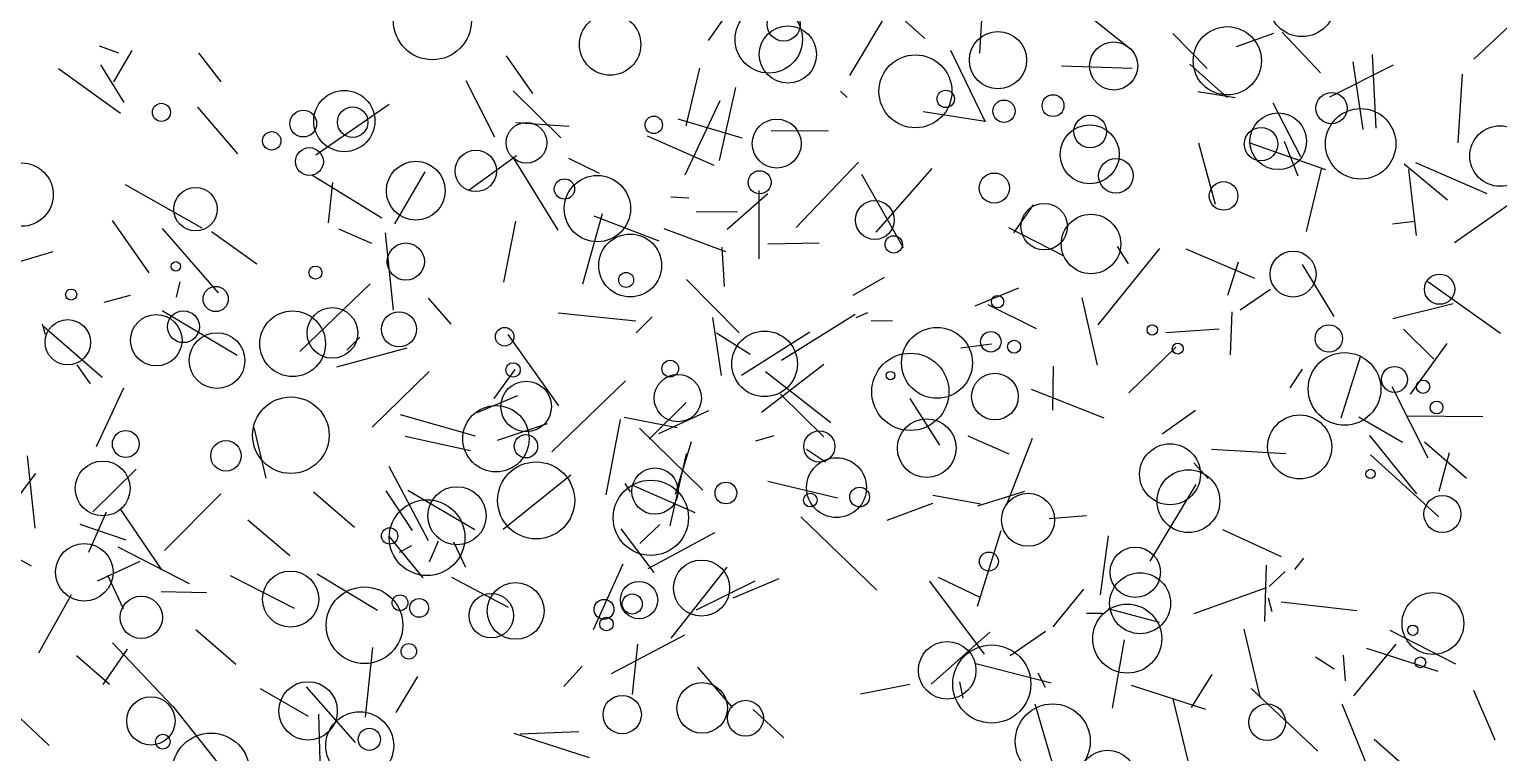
# Model space of a CAD drawing. Header units: millimetres. Extents: x -15 to 2017, y -16 to 2019.
# Drawn here: x 974.7 to 1350.7, y 1555.3 to 1740.4 of the extents above; entities that cross this region are included whole.
import ezdxf

# ---------------------------------------------------------------- set-up
doc = ezdxf.new("R2010")
doc.units = ezdxf.units.MM

msp = doc.modelspace()

# ---------------------------------------------------------------- linework, layer by layer
at = {"color": 150}
for p, q in [((1148.49, 1737.54), (1157.65, 1750.67)), ((1299.38, 1702.85), (1295.87, 1711.69)), ((1317.63, 1636.47), (1329.66, 1621.56)), ((1026.05, 1600.6), (1042.45, 1592.27)), ((1118.05, 1553.94), (1098.72, 1560.24))]:
    msp.add_line(p, q, dxfattribs=at)
at = {"color": 125}
for p, q in [((1218.8, 1751.11), (1217.82, 1734.32)), ((1226.66, 1688.35), (1231.67, 1695.5))]:
    msp.add_line(p, q, dxfattribs=at)
at = {"color": 97}
for p, q in [((1184.68, 1728.61), (1194.5, 1744.93)), ((1219.09, 1580.48), (1205.09, 1599.15))]:
    msp.add_line(p, q, dxfattribs=at)
at = {"color": 209}
for p, q in [((1203.82, 1738.01), (1195, 1745.98)), ((1337.63, 1696.69), (1326.46, 1705.91)), ((1191.59, 1596.92), (1172.14, 1615.6))]:
    msp.add_line(p, q, dxfattribs=at)
at = {"color": 63}
for p, q in [((1244.35, 1745.05), (1256.94, 1735.09)), ((1143.47, 1697.19), (1138.87, 1697.46)), ((1291.98, 1597.78), (1296.03, 1601.65))]:
    msp.add_line(p, q, dxfattribs=at)
at = {"color": 225}
for p, q in [((1344.34, 1732.74), (1354.97, 1742.76)), ((1072.7, 1612.11), (1065.97, 1622.3))]:
    msp.add_line(p, q, dxfattribs=at)
at = {"color": 71}
msp.add_line((1276.12, 1730.33), (1267.33, 1739.3), dxfattribs=at)
at = {"color": 66}
for p, q in [((1283.56, 1736.02), (1293.12, 1739.4)), ((1146.17, 1730.41), (1142.65, 1715.67))]:
    msp.add_line(p, q, dxfattribs=at)
at = {"color": 61}
for p, q in [((1305.07, 1729.29), (1295.31, 1739.64)), ((1086.35, 1727.28), (1093.74, 1712.86)), ((1268.09, 1659.03), (1256.03, 1647.39))]:
    msp.add_line(p, q, dxfattribs=at)
at = {"color": 64}
msp.add_line((997.6, 1734.29), (992.63, 1736.06), dxfattribs=at)
at = {"color": 14}
for p, q in [((1000.95, 1735), (996.22, 1726.93)), ((1093.67, 1645.95), (1099.02, 1653.38))]:
    msp.add_line(p, q, dxfattribs=at)
at = {"color": 49}
for p, q in [((1023.77, 1726.95), (1018.02, 1734.38)), ((985.42, 1595.69), (977, 1580.76)), ((1250.66, 1592.15), (1263.84, 1588.71)), ((1129.07, 1570.21), (1130.37, 1583.1)), ((1025.78, 1549.22), (1011.44, 1567.26))]:
    msp.add_line(p, q, dxfattribs=at)
at = {"color": 93}
for p, q in [((1103.54, 1723.95), (1096.78, 1733.6)), ((1152.94, 1683.48), (1137.18, 1689.35)), ((1165.23, 1636.41), (1160.49, 1634.98))]:
    msp.add_line(p, q, dxfattribs=at)
at = {"color": 243}
for p, q in [((1219.33, 1716.59), (1210.47, 1734.95)), ((1013.18, 1675.74), (1012.22, 1671.88)), ((1160.32, 1599.19), (1145.33, 1591.8))]:
    msp.add_line(p, q, dxfattribs=at)
at = {"color": 119}
for p, q in [((1319.37, 1715.07), (1318.36, 1733.92)), ((1110.03, 1688.98), (1098.79, 1707.22))]:
    msp.add_line(p, q, dxfattribs=at)
at = {"color": 135}
for p, q in [((982.14, 1730.36), (997.98, 1718.91)), ((1273.89, 1711.32), (1278.11, 1695.63)), ((1135.86, 1686.17), (1119.25, 1692.61))]:
    msp.add_line(p, q, dxfattribs=at)
at = {"color": 47}
msp.add_line((992.9, 1731.29), (998.85, 1721.68), dxfattribs=at)
at = {"color": 50}
msp.add_line((1238.82, 1731.04), (1256.89, 1730.43), dxfattribs=at)
at = {"color": 229}
for p, q in [((1281.19, 1722.98), (1271.64, 1731.43)), ((1000.48, 1672.26), (993.75, 1670.5)), ((1126.89, 1641.14), (1140.45, 1638.48))]:
    msp.add_line(p, q, dxfattribs=at)
at = {"color": 45}
msp.add_line((1323.65, 1731.18), (1307.41, 1723.03), dxfattribs=at)
at = {"color": 183}
for p, q in [((1315.99, 1714.73), (1313.43, 1732.1)), ((1326.06, 1634.7), (1314.88, 1641.18))]:
    msp.add_line(p, q, dxfattribs=at)
at = {"color": 198}
msp.add_line((1340.31, 1711.34), (1341.44, 1728.87), dxfattribs=at)
at = {"color": 190}
msp.add_line((1110.68, 1712.62), (1098.52, 1724.62), dxfattribs=at)
at = {"color": 172}
msp.add_line((1142.53, 1703.19), (1151.43, 1722.17), dxfattribs=at)
at = {"color": 189}
for p, q in [((1151.31, 1706.8), (1155.5, 1725.47)), ((1186.89, 1706.4), (1170.92, 1689.69))]:
    msp.add_line(p, q, dxfattribs=at)
at = {"color": 55}
msp.add_line((1182.3, 1724.6), (1184.01, 1722.91), dxfattribs=at)
at = {"color": 156}
msp.add_line((1273.66, 1724.44), (1283.29, 1722.92), dxfattribs=at)
at = {"color": 96}
msp.add_line((1028.08, 1708.49), (1017.83, 1720.45), dxfattribs=at)
at = {"color": 199}
msp.add_line((1066.81, 1721.13), (1047.98, 1708.19), dxfattribs=at)
at = {"color": 130}
msp.add_line((1219.31, 1716.77), (1203.39, 1719.27), dxfattribs=at)
at = {"color": 105}
for p, q in [((1300.06, 1707.72), (1292.98, 1721.49)), ((1306.43, 1704.47), (1286.8, 1711.3)), ((1308.63, 1666.92), (1300.45, 1680.19)), ((1339.01, 1670.17), (1323.61, 1666.28)), ((1207.69, 1633.98), (1200.09, 1645.93))]:
    msp.add_line(p, q, dxfattribs=at)
at = {"color": 222}
for p, q in [((1112.83, 1715.54), (1099.2, 1716.49)), ((1027.49, 1577.89), (1017.33, 1586.71))]:
    msp.add_line(p, q, dxfattribs=at)
at = {"color": 17}
msp.add_line((1157.07, 1712.52), (1140.68, 1717.43), dxfattribs=at)
at = {"color": 73}
for p, q in [((1132.83, 1713.17), (1149.85, 1705.6)), ((1138.64, 1613.34), (1142.84, 1631.74))]:
    msp.add_line(p, q, dxfattribs=at)
at = {"color": 24}
msp.add_line((1179.2, 1714.33), (1164.56, 1714.37), dxfattribs=at)
at = {"color": 127}
msp.add_line((1087.26, 1699.28), (1099.31, 1708.12), dxfattribs=at)
at = {"color": 28}
msp.add_line((1112.63, 1707.44), (1120.49, 1703.58), dxfattribs=at)
at = {"color": 226}
msp.add_line((1075.88, 1703.95), (1068.13, 1690.65), dxfattribs=at)
at = {"color": 249}
for p, q in [((1187.67, 1703.29), (1198.3, 1684.58)), ((1227.83, 1674.18), (1216.62, 1669.58))]:
    msp.add_line(p, q, dxfattribs=at)
at = {"color": 32}
for p, q in [((1205.65, 1704.77), (1191.32, 1688.48)), ((1344.23, 1571.28), (1349.7, 1558.54))]:
    msp.add_line(p, q, dxfattribs=at)
at = {"color": 164}
for p, q in [((1301.49, 1688.69), (1305.42, 1704.96)), ((1142.78, 1644.87), (1133.32, 1635.51))]:
    msp.add_line(p, q, dxfattribs=at)
at = {"color": 171}
msp.add_line((1329.67, 1687.59), (1327.69, 1704.53), dxfattribs=at)
at = {"color": 204}
for p, q in [((1347.77, 1698.3), (1329.46, 1706.25)), ((1296.21, 1631.74), (1277.22, 1632.9)), ((1130.95, 1608.84), (1136.01, 1613.65))]:
    msp.add_line(p, q, dxfattribs=at)
at = {"color": 115}
for p, q in [((999.17, 1700.68), (1018.79, 1689.57)), ((1323.53, 1690.61), (1329.25, 1691.27)), ((1300.73, 1605.06), (1298.46, 1602.17))]:
    msp.add_line(p, q, dxfattribs=at)
at = {"color": 221}
msp.add_line((1046.94, 1703.13), (1064.88, 1692.16), dxfattribs=at)
at = {"color": 70}
msp.add_line((1051.24, 1690.91), (1052.36, 1701.23), dxfattribs=at)
at = {"color": 245}
msp.add_line((1339.41, 1685.83), (1358.72, 1699.43), dxfattribs=at)
at = {"color": 188}
for p, q in [((1163.66, 1698.26), (1153.25, 1689.13)), ((1150.56, 1662.73), (1159.16, 1657.29)), ((1328.13, 1647.01), (1337.5, 1660.02))]:
    msp.add_line(p, q, dxfattribs=at)
at = {"color": 159}
msp.add_line((1161.47, 1681.69), (1161.47, 1699.17), dxfattribs=at)
at = {"color": 161}
for p, q in [((1116.34, 1675.27), (1121.38, 1693.24)), ((1123.7, 1575.56), (1142.41, 1585.44))]:
    msp.add_line(p, q, dxfattribs=at)
at = {"color": 106}
for p, q in [((1155.88, 1693.61), (1145.35, 1693.68)), ((1213.07, 1658.91), (1220.94, 1659.93))]:
    msp.add_line(p, q, dxfattribs=at)
at = {"color": 13}
msp.add_line((1005.39, 1678.12), (996.01, 1691.49), dxfattribs=at)
at = {"color": 7}
msp.add_line((1023.08, 1672.97), (1008.76, 1689.45), dxfattribs=at)
at = {"color": 120}
msp.add_line((1021.27, 1688.62), (1032.88, 1680.36), dxfattribs=at)
at = {"color": 133}
for p, q in [((1053.8, 1689.34), (1062.22, 1685.63)), ((1177.99, 1654.65), (1162.08, 1642.38)), ((1335.5, 1622.25), (1338.09, 1632.09)), ((956.64, 1613.36), (975.19, 1603.13)), ((1075.44, 1600.06), (1066.75, 1610.66)), ((1205.46, 1572.83), (1220.5, 1586.17))]:
    msp.add_line(p, q, dxfattribs=at)
at = {"color": 10}
for p, q in [((1067.88, 1668.5), (1065.85, 1688.33)), ((1327.38, 1641.5), (1346.61, 1641.31))]:
    msp.add_line(p, q, dxfattribs=at)
at = {"color": 103}
for p, q in [((1096.11, 1675.65), (1099.18, 1691.33)), ((1272.1, 1566.86), (1277.33, 1575.26))]:
    msp.add_line(p, q, dxfattribs=at)
at = {"color": 9}
msp.add_line((1239.47, 1682.33), (1225.38, 1689.56), dxfattribs=at)
at = {"color": 185}
for p, q in [((1151.92, 1684.61), (1152.47, 1674.62)), ((998.76, 1592.13), (994.81, 1600.62))]:
    msp.add_line(p, q, dxfattribs=at)
at = {"color": 138}
msp.add_line((1163.66, 1685.46), (1176.79, 1685.76), dxfattribs=at)
at = {"color": 153}
for p, q in [((1253.02, 1684.81), (1255.86, 1680.39)), ((1205.88, 1621.17), (1218.2, 1618.94))]:
    msp.add_line(p, q, dxfattribs=at)
at = {"color": 62}
msp.add_line((980.67, 1683.47), (971.79, 1680.81), dxfattribs=at)
at = {"color": 148}
for p, q in [((1263.93, 1684.34), (1248.11, 1664.75)), ((1008.42, 1596.56), (1020.03, 1596.24))]:
    msp.add_line(p, q, dxfattribs=at)
at = {"color": 144}
msp.add_line((1270.6, 1684.25), (1288.24, 1676.69), dxfattribs=at)
at = {"color": 60}
msp.add_line((1281.39, 1672.35), (1284.07, 1680.92), dxfattribs=at)
at = {"color": 80}
msp.add_line((1185.51, 1672.35), (1193.49, 1677), dxfattribs=at)
at = {"color": 65}
msp.add_line((1043.92, 1657.96), (1061.9, 1675.23), dxfattribs=at)
at = {"color": 76}
msp.add_line((1156.31, 1662.7), (1142.88, 1676.39), dxfattribs=at)
at = {"color": 218}
for p, q in [((1292.3, 1673.8), (1284.53, 1668.55)), ((1245.25, 1615.94), (1235.68, 1615.09))]:
    msp.add_line(p, q, dxfattribs=at)
at = {"color": 117}
for p, q in [((1332.6, 1675.86), (1351.17, 1662.6)), ((1166.92, 1646.99), (1177.97, 1636.14))]:
    msp.add_line(p, q, dxfattribs=at)
at = {"color": 48}
for p, q in [((1076.75, 1671.58), (1082.57, 1664.91)), ((1159.92, 1566.31), (1167.8, 1559.07))]:
    msp.add_line(p, q, dxfattribs=at)
at = {"color": 19}
for p, q in [((1220, 1670.01), (1232.3, 1663.84)), ((1069.38, 1606.57), (1072.61, 1608.3)), ((1287.31, 1571.75), (1304.37, 1555.68))]:
    msp.add_line(p, q, dxfattribs=at)
at = {"color": 51}
msp.add_line((1244.03, 1671.65), (1247.93, 1654.49), dxfattribs=at)
at = {"color": 208}
for p, q in [((1008.66, 1668.44), (1027.87, 1657.03)), ((1099.59, 1646.62), (1089.23, 1642.23)), ((1058.19, 1557.9), (1045.62, 1572.15))]:
    msp.add_line(p, q, dxfattribs=at)
at = {"color": 110}
for p, q in [((1110, 1667.81), (1129.88, 1665.76)), ((1163.67, 1624.76), (1181.53, 1620.5)), ((989.92, 1606.61), (994.43, 1616.96))]:
    msp.add_line(p, q, dxfattribs=at)
at = {"color": 12}
msp.add_line((1129.94, 1662.69), (1134.06, 1666.84), dxfattribs=at)
at = {"color": 215}
msp.add_line((1149.47, 1666.62), (1151.73, 1651.83), dxfattribs=at)
at = {"color": 247}
for p, q in [((1186.01, 1667.38), (1167.19, 1655.63)), ((974.12, 1631.28), (976.07, 1612.73))]:
    msp.add_line(p, q, dxfattribs=at)
at = {"color": 21}
msp.add_line((1186.23, 1666.63), (1189.29, 1667.92), dxfattribs=at)
at = {"color": 168}
for p, q in [((1195.61, 1665.73), (1190.09, 1665.79)), ((1126.01, 1612.55), (1134.46, 1601.42))]:
    msp.add_line(p, q, dxfattribs=at)
at = {"color": 180}
msp.add_line((1282.09, 1657.08), (1282.52, 1668.12), dxfattribs=at)
at = {"color": 39}
msp.add_line((977.97, 1665.01), (978.72, 1662.37), dxfattribs=at)
at = {"color": 201}
for p, q in [((978.37, 1664.37), (993.3, 1651.42)), ((1261.51, 1604.34), (1273.3, 1623.91)), ((1289.72, 1569.27), (1285.55, 1586.86))]:
    msp.add_line(p, q, dxfattribs=at)
at = {"color": 18}
msp.add_line((1110.18, 1644.05), (1097.22, 1662.28), dxfattribs=at)
at = {"color": 43}
msp.add_line((1174.38, 1662.87), (1156.94, 1651.82), dxfattribs=at)
at = {"color": 241}
for p, q in [((1265.51, 1662.78), (1279.17, 1663.73)), ((1063.8, 1591.68), (1048.31, 1600.98))]:
    msp.add_line(p, q, dxfattribs=at)
at = {"color": 211}
msp.add_line((1326.31, 1663.64), (1334.09, 1655.97), dxfattribs=at)
at = {"color": 155}
msp.add_line((1071.27, 1658.81), (1053.33, 1653.9), dxfattribs=at)
at = {"color": 31}
msp.add_line((1059.27, 1661.59), (1055.96, 1658.27), dxfattribs=at)
at = {"color": 214}
for p, q in [((990.38, 1649.68), (986.94, 1654.57)), ((1225.64, 1580.12), (1234.73, 1586.36))]:
    msp.add_line(p, q, dxfattribs=at)
at = {"color": 123}
msp.add_line((1310.35, 1641.01), (1315.41, 1656.89), dxfattribs=at)
at = {"color": 52}
msp.add_line((1076.98, 1652.84), (1062.42, 1638.58), dxfattribs=at)
at = {"color": 74}
for p, q in [((1179.8, 1639.7), (1163.11, 1652.71)), ((1318.3, 1548.87), (1310.6, 1567.72))]:
    msp.add_line(p, q, dxfattribs=at)
at = {"color": 122}
for p, q in [((1236.59, 1642.94), (1236.73, 1654.22)), ((1154.6, 1566.83), (1145.78, 1577.16))]:
    msp.add_line(p, q, dxfattribs=at)
at = {"color": 187}
for p, q in [((1297.32, 1648.65), (1300.47, 1653.47)), ((1339.72, 1577.95), (1322.91, 1586.52))]:
    msp.add_line(p, q, dxfattribs=at)
at = {"color": 40}
msp.add_line((991.87, 1633.62), (998.88, 1648.65), dxfattribs=at)
at = {"color": 165}
for p, q in [((1127.24, 1650.47), (1108.37, 1632.29)), ((1173.56, 1632.94), (1178.46, 1629.73))]:
    msp.add_line(p, q, dxfattribs=at)
at = {"color": 195}
msp.add_line((1249.71, 1640.87), (1231.16, 1648.2), dxfattribs=at)
at = {"color": 149}
for p, q in [((1323.38, 1648.98), (1332.58, 1630.78)), ((979.79, 1557.09), (965.02, 1570.93))]:
    msp.add_line(p, q, dxfattribs=at)
at = {"color": 107}
msp.add_line((1088.86, 1636.3), (1069.7, 1641.78), dxfattribs=at)
at = {"color": 157}
msp.add_line((1094.45, 1635.29), (1107.3, 1639.54), dxfattribs=at)
at = {"color": 79}
msp.add_line((1125.85, 1640.58), (1122.21, 1621.26), dxfattribs=at)
at = {"color": 227}
msp.add_line((1135.74, 1636.95), (1148.61, 1642.82), dxfattribs=at)
at = {"color": 101}
msp.add_line((1264.58, 1636.84), (1273.1, 1642.94), dxfattribs=at)
at = {"color": 109}
msp.add_line((1032.13, 1638.54), (1035.23, 1625.51), dxfattribs=at)
at = {"color": 68}
msp.add_line((1070.83, 1636.27), (1087.59, 1632.65), dxfattribs=at)
at = {"color": 104}
msp.add_line((1147.03, 1622.5), (1130.82, 1638.31), dxfattribs=at)
at = {"color": 176}
msp.add_line((1214.85, 1636.34), (1225.36, 1631.8), dxfattribs=at)
at = {"color": 44}
for p, q in [((1224.72, 1618.64), (1231.41, 1635.77)), ((1280.02, 1612.41), (1295.05, 1605.47))]:
    msp.add_line(p, q, dxfattribs=at)
at = {"color": 163}
for p, q in [((1140.02, 1621.47), (1144.12, 1634.9)), ((1023.69, 1621.55), (1009.3, 1607.03)), ((1236.18, 1573.05), (1216.86, 1578.02))]:
    msp.add_line(p, q, dxfattribs=at)
at = {"color": 236}
for p, q in [((1342.49, 1625.42), (1331.67, 1634.77)), ((992.12, 1599.28), (1003.03, 1604.33))]:
    msp.add_line(p, q, dxfattribs=at)
at = {"color": 102}
for p, q in [((1076.81, 1609.53), (1066.77, 1628.54)), ((1047.43, 1622.06), (1057.89, 1613.04))]:
    msp.add_line(p, q, dxfattribs=at)
at = {"color": 173}
msp.add_line((1276.34, 1625.46), (1272.71, 1629.44), dxfattribs=at)
at = {"color": 170}
for p, q in [((1335.34, 1615.64), (1317.9, 1631.54)), ((962.05, 1607.91), (976.32, 1626.73))]:
    msp.add_line(p, q, dxfattribs=at)
at = {"color": 212}
for p, q in [((1002.01, 1627.84), (990.9, 1616.89)), ((1060.74, 1564.35), (1062.63, 1582.25))]:
    msp.add_line(p, q, dxfattribs=at)
at = {"color": 131}
msp.add_line((1113.23, 1626.31), (1095.96, 1612.44), dxfattribs=at)
at = {"color": 242}
msp.add_line((1128.52, 1622.03), (1127.12, 1624.2), dxfattribs=at)
at = {"color": 162}
msp.add_line((1088.73, 1612.33), (1071.56, 1622.42), dxfattribs=at)
at = {"color": 87}
for p, q in [((1145.08, 1616.65), (1129.08, 1623.66)), ((993.6, 1572.72), (999.79, 1581.79))]:
    msp.add_line(p, q, dxfattribs=at)
at = {"color": 145}
msp.add_line((1217.42, 1618.42), (1229.39, 1622.17), dxfattribs=at)
at = {"color": 179}
for p, q in [((1008.6, 1602.06), (997.92, 1617.74)), ((1248.8, 1595.65), (1250.83, 1610.77)), ((997.31, 1607.94), (1015.55, 1598.61))]:
    msp.add_line(p, q, dxfattribs=at)
at = {"color": 99}
msp.add_line((1205.79, 1619.08), (1194.16, 1614.73), dxfattribs=at)
at = {"color": 95}
msp.add_line((999.45, 1609.68), (987.73, 1613.67), dxfattribs=at)
at = {"color": 84}
msp.add_line((1041.33, 1605.63), (1030.59, 1614.75), dxfattribs=at)
at = {"color": 67}
msp.add_line((1079.34, 1609.42), (1077.01, 1604.05), dxfattribs=at)
at = {"color": 3}
msp.add_line((1133.04, 1602.41), (1150.09, 1611.65), dxfattribs=at)
at = {"color": 121}
msp.add_line((1223.27, 1612.04), (1217.27, 1592.74), dxfattribs=at)
at = {"color": 91}
msp.add_line((1086.36, 1602.71), (1083.29, 1609.14), dxfattribs=at)
at = {"color": 124}
msp.add_line((1119.09, 1586.84), (1126.62, 1603.59), dxfattribs=at)
at = {"color": 228}
msp.add_line((1138.96, 1584.6), (1153.24, 1602.73), dxfattribs=at)
at = {"color": 151}
msp.add_line((1291.21, 1603.3), (1290.8, 1588.88), dxfattribs=at)
at = {"color": 181}
msp.add_line((1082.71, 1600.21), (1097.21, 1592.57), dxfattribs=at)
at = {"color": 160}
msp.add_line((1154.83, 1594.91), (1166.55, 1599.85), dxfattribs=at)
at = {"color": 26}
msp.add_line((1207.23, 1600.2), (1218.07, 1594.98), dxfattribs=at)
at = {"color": 94}
msp.add_line((1244.43, 1597.1), (1236.59, 1587.48), dxfattribs=at)
at = {"color": 250}
msp.add_line((1272.75, 1590.93), (1291.29, 1597.54), dxfattribs=at)
at = {"color": 143}
for p, q in [((1291.72, 1594.9), (1292.6, 1591.43)), ((1116.15, 1577.47), (1111.46, 1572.24))]:
    msp.add_line(p, q, dxfattribs=at)
at = {"color": 41}
msp.add_line((1245.17, 1590.97), (1249.32, 1590.99), dxfattribs=at)
at = {"color": 15}
for p, q in [((1314.43, 1591.58), (1295, 1593.77)), ((995.23, 1572.72), (986.72, 1580.08))]:
    msp.add_line(p, q, dxfattribs=at)
at = {"color": 167}
msp.add_line((1011.22, 1567.29), (996.01, 1583.44), dxfattribs=at)
at = {"color": 98}
msp.add_line((1254.89, 1584.16), (1251.78, 1566.7), dxfattribs=at)
at = {"color": 174}
msp.add_line((1313.61, 1569.85), (1324.47, 1583.1), dxfattribs=at)
at = {"color": 86}
msp.add_line((1303.83, 1579.82), (1308.58, 1576.79), dxfattribs=at)
at = {"color": 136}
msp.add_line((1311.52, 1573.65), (1310.97, 1580.28), dxfattribs=at)
at = {"color": 132}
for p, q in [((1335.24, 1576.04), (1316.91, 1581.97)), ((1212.75, 1573.42), (1213.55, 1569.27))]:
    msp.add_line(p, q, dxfattribs=at)
at = {"color": 184}
msp.add_line((1232.77, 1575.72), (1234.62, 1572.03), dxfattribs=at)
at = {"color": 254}
msp.add_line((1046.16, 1564.51), (1033.83, 1571.62), dxfattribs=at)
at = {"color": 140}
msp.add_line((1074.01, 1574.82), (1068.45, 1565.55), dxfattribs=at)
at = {"color": 232}
msp.add_line((1187.39, 1570.31), (1200.01, 1572.81), dxfattribs=at)
at = {"color": 5}
msp.add_line((1256.68, 1572.6), (1275.67, 1566.44), dxfattribs=at)
at = {"color": 137}
msp.add_line((1271.73, 1551.1), (1267.35, 1569.04), dxfattribs=at)
at = {"color": 152}
msp.add_line((1049.32, 1547.07), (1048.76, 1565.11), dxfattribs=at)
at = {"color": 77}
msp.add_line((1236.84, 1551.39), (1232.05, 1567.73), dxfattribs=at)
at = {"color": 34}
msp.add_line((1115.29, 1560.62), (1100.29, 1560), dxfattribs=at)
at = {"color": 111}
msp.add_line((1318.82, 1558.76), (1334.21, 1545.33), dxfattribs=at)
at = {"color": 110}
for centre, radius in [((1077.83, 1742.59), 9.99), ((1209.56, 1576.37), 7.36)]:
    msp.add_circle(centre, radius, dxfattribs=at)
at = {"color": 112}
for centre, radius in [((1300.36, 1747.04), 8.52), ((1069.28, 1663.63), 4.51)]:
    msp.add_circle(centre, radius, dxfattribs=at)
at = {"color": 24}
msp.add_circle((1163.91, 1737.82), 8.62, dxfattribs=at)
at = {"color": 214}
for centre, radius in [((1167.72, 1741.6), 4.24), ((1262.05, 1663.46), 1.33)]:
    msp.add_circle(centre, radius, dxfattribs=at)
at = {"color": 240}
msp.add_circle((1123.31, 1736.5), 7.85, dxfattribs=at)
at = {"color": 209}
msp.add_circle((1168.81, 1733.96), 7.33, dxfattribs=at)
at = {"color": 117}
msp.add_circle((1281.24, 1732.34), 8.73, dxfattribs=at)
at = {"color": 118}
msp.add_circle((1222.56, 1732.49), 7.32, dxfattribs=at)
at = {"color": 25}
msp.add_circle((1252.17, 1731.01), 6.15, dxfattribs=at)
at = {"color": 13}
msp.add_circle((1201.44, 1724.53), 9.33, dxfattribs=at)
at = {"color": 80}
for centre, radius in [((1055.29, 1716.92), 7.84), ((1120.05, 1694.51), 8.49), ((1130.71, 1594.34), 4.77)]:
    msp.add_circle(centre, radius, dxfattribs=at)
at = {"color": 197}
msp.add_circle((1209.19, 1722.59), 2.23, dxfattribs=at)
at = {"color": 109}
for centre, radius in [((1224.1, 1719.43), 2.85), ((1059.23, 1557.07), 8.69)]:
    msp.add_circle(centre, radius, dxfattribs=at)
at = {"color": 203}
msp.add_circle((1236.65, 1720.86), 2.79, dxfattribs=at)
at = {"color": 59}
msp.add_circle((1307.91, 1720.19), 4, dxfattribs=at)
at = {"color": 180}
msp.add_circle((1008.49, 1719.13), 2.32, dxfattribs=at)
at = {"color": 64}
msp.add_circle((1044.77, 1716.27), 3.43, dxfattribs=at)
at = {"color": 86}
for centre, radius in [((1057.43, 1716.64), 3.9), ((1022.72, 1655.62), 7.13), ((1268.57, 1658.7), 1.4)]:
    msp.add_circle(centre, radius, dxfattribs=at)
at = {"color": 79}
msp.add_circle((1246.18, 1714.21), 4.17, dxfattribs=at)
at = {"color": 20}
msp.add_circle((1294.27, 1711.73), 7.25, dxfattribs=at)
at = {"color": 3}
msp.add_circle((1315.37, 1711.09), 9.02, dxfattribs=at)
at = {"color": 165}
for centre, radius in [((1101.9, 1711.36), 5.21), ((1334.79, 1643.62), 1.64)]:
    msp.add_circle(centre, radius, dxfattribs=at)
at = {"color": 30}
msp.add_circle((1134.48, 1715.94), 2.23, dxfattribs=at)
at = {"color": 77}
for centre, radius in [((1165.93, 1711.14), 6.27), ((1052.24, 1662.69), 6.48)]:
    msp.add_circle(centre, radius, dxfattribs=at)
at = {"color": 221}
msp.add_circle((1246.04, 1708.39), 7.56, dxfattribs=at)
at = {"color": 158}
msp.add_circle((1289.88, 1711.01), 4.28, dxfattribs=at)
at = {"color": 198}
msp.add_circle((1351.04, 1707.97), 7.75, dxfattribs=at)
at = {"color": 148}
msp.add_circle((1036.73, 1711.85), 2.35, dxfattribs=at)
at = {"color": 222}
msp.add_circle((1046.37, 1706.55), 3.56, dxfattribs=at)
at = {"color": 74}
msp.add_circle((1088.94, 1704.15), 5.3, dxfattribs=at)
at = {"color": 54}
msp.add_circle((1252.74, 1702.91), 4.42, dxfattribs=at)
at = {"color": 144}
msp.add_circle((972.67, 1698.1), 8.12, dxfattribs=at)
at = {"color": 244}
for centre, radius in [((1073.58, 1699.08), 7.53), ((1071.8, 1581.22), 1.99)]:
    msp.add_circle(centre, radius, dxfattribs=at)
at = {"color": 239}
msp.add_circle((1161.57, 1701.25), 2.95, dxfattribs=at)
at = {"color": 83}
msp.add_circle((1221.62, 1699.77), 3.85, dxfattribs=at)
at = {"color": 226}
msp.add_circle((1017.22, 1694.36), 5.57, dxfattribs=at)
at = {"color": 237}
msp.add_circle((1111.62, 1699.53), 2.6, dxfattribs=at)
at = {"color": 78}
msp.add_circle((1280.3, 1697.76), 3.66, dxfattribs=at)
at = {"color": 155}
msp.add_circle((1191.05, 1691.59), 4.97, dxfattribs=at)
at = {"color": 36}
msp.add_circle((1234.37, 1689.91), 5.95, dxfattribs=at)
at = {"color": 225}
for centre, radius in [((1246.36, 1685.45), 7.6), ((1041.61, 1636.52), 9.79)]:
    msp.add_circle(centre, radius, dxfattribs=at)
at = {"color": 130}
for centre, radius in [((1071.03, 1680.96), 4.76), ((1298.07, 1677.76), 5.88)]:
    msp.add_circle(centre, radius, dxfattribs=at)
at = {"color": 253}
msp.add_circle((1128.45, 1679.95), 8.03, dxfattribs=at)
at = {"color": 119}
for centre, radius in [((1195.88, 1685.35), 2.21), ((1134.79, 1622.22), 5.92)]:
    msp.add_circle(centre, radius, dxfattribs=at)
at = {"color": 28}
msp.add_circle((1012.19, 1679.72), 1.22, dxfattribs=at)
at = {"color": 210}
for centre, radius in [((1047.89, 1678.14), 1.67), ((1222.45, 1670.7), 1.58)]:
    msp.add_circle(centre, radius, dxfattribs=at)
at = {"color": 218}
for centre, radius in [((1127.41, 1676.26), 1.91), ((1096.32, 1661.73), 2.38)]:
    msp.add_circle(centre, radius, dxfattribs=at)
at = {"color": 145}
msp.add_circle((1335.56, 1673.89), 3.87, dxfattribs=at)
at = {"color": 200}
msp.add_circle((985.38, 1672.52), 1.42, dxfattribs=at)
at = {"color": 246}
for centre, radius in [((1022.37, 1671.38), 3.23), ((1005.79, 1563.42), 6.19)]:
    msp.add_circle(centre, radius, dxfattribs=at)
at = {"color": 31}
msp.add_circle((984.52, 1660.31), 5.81, dxfattribs=at)
at = {"color": 5}
msp.add_circle((1007.17, 1660.83), 6.59, dxfattribs=at)
at = {"color": 187}
msp.add_circle((1014.13, 1664.28), 4.07, dxfattribs=at)
at = {"color": 234}
msp.add_circle((1042.07, 1659.94), 8.4, dxfattribs=at)
at = {"color": 230}
msp.add_circle((1162.84, 1654.79), 8.39, dxfattribs=at)
at = {"color": 199}
msp.add_circle((1206.95, 1655.04), 9.07, dxfattribs=at)
at = {"color": 174}
msp.add_circle((1220.73, 1660.44), 2.62, dxfattribs=at)
at = {"color": 14}
msp.add_circle((1307.25, 1661.29), 3.5, dxfattribs=at)
at = {"color": 100}
msp.add_circle((1226.68, 1659.18), 1.67, dxfattribs=at)
at = {"color": 82}
for centre, radius in [((1098.48, 1653.23), 1.85), ((1076.47, 1610.31), 9.69), ((1066.88, 1610.75), 2.08)]:
    msp.add_circle(centre, radius, dxfattribs=at)
at = {"color": 138}
msp.add_circle((1138.68, 1653.57), 2.13, dxfattribs=at)
at = {"color": 51}
msp.add_circle((1200.13, 1647.63), 9.89, dxfattribs=at)
at = {"color": 9}
msp.add_circle((1311.25, 1648.36), 9.29, dxfattribs=at)
at = {"color": 229}
msp.add_circle((1140.63, 1646.03), 6.05, dxfattribs=at)
at = {"color": 15}
msp.add_circle((1195.07, 1651.77), 1.09, dxfattribs=at)
at = {"color": 190}
for centre, radius in [((1221.77, 1646.41), 5.97), ((1060.46, 1587.9), 9.8)]:
    msp.add_circle(centre, radius, dxfattribs=at)
at = {"color": 34}
msp.add_circle((1324.02, 1650.81), 3.32, dxfattribs=at)
at = {"color": 154}
for centre, radius in [((1331.35, 1648.94), 1.7), ((1317.89, 1626.61), 1.19)]:
    msp.add_circle(centre, radius, dxfattribs=at)
at = {"color": 50}
for centre, radius in [((1101.83, 1643.87), 6.47), ((1128.98, 1593.34), 2.57)]:
    msp.add_circle(centre, radius, dxfattribs=at)
at = {"color": 26}
for centre, radius in [((1094.1, 1635.62), 8.49), ((1187.15, 1620.7), 2.54)]:
    msp.add_circle(centre, radius, dxfattribs=at)
at = {"color": 12}
msp.add_circle((1204.32, 1633.24), 7.5, dxfattribs=at)
at = {"color": 151}
msp.add_circle((1299.76, 1633.52), 8.19, dxfattribs=at)
at = {"color": 43}
for centre, radius in [((999.37, 1634.28), 3.43), ((993.46, 1622.91), 7.01), ((1046.01, 1565.97), 7.49)]:
    msp.add_circle(centre, radius, dxfattribs=at)
at = {"color": 69}
msp.add_circle((1101.76, 1633.69), 2.99, dxfattribs=at)
at = {"color": 193}
msp.add_circle((1176.85, 1633.65), 4, dxfattribs=at)
at = {"color": 161}
msp.add_circle((1025, 1631.25), 3.9, dxfattribs=at)
at = {"color": 251}
msp.add_circle((1266.59, 1626.53), 7.79, dxfattribs=at)
at = {"color": 149}
msp.add_circle((1104.38, 1619.84), 9.86, dxfattribs=at)
at = {"color": 213}
msp.add_circle((1181.25, 1623.11), 7.66, dxfattribs=at)
at = {"color": 44}
for centre, radius in [((1133.72, 1615.4), 9.63), ((1122.38, 1588.21), 1.74)]:
    msp.add_circle(centre, radius, dxfattribs=at)
at = {"color": 2}
msp.add_circle((1152.93, 1621.74), 2.78, dxfattribs=at)
at = {"color": 27}
msp.add_circle((1271.3, 1619.66), 8.03, dxfattribs=at)
at = {"color": 236}
msp.add_circle((1084.12, 1615.92), 7.44, dxfattribs=at)
at = {"color": 196}
msp.add_circle((1174.53, 1619.93), 1.74, dxfattribs=at)
at = {"color": 58}
for centre, radius in [((1230.26, 1614.88), 6.78), ((988.74, 1601.45), 7.36)]:
    msp.add_circle(centre, radius, dxfattribs=at)
at = {"color": 194}
for centre, radius in [((1336.28, 1616.36), 4.73), ((1333.85, 1588.34), 7.9)]:
    msp.add_circle(centre, radius, dxfattribs=at)
at = {"color": 228}
msp.add_circle((1220.24, 1604.21), 2.43, dxfattribs=at)
at = {"color": 245}
msp.add_circle((1257.68, 1601.46), 6.43, dxfattribs=at)
at = {"color": 171}
msp.add_circle((1041.54, 1594.59), 7.19, dxfattribs=at)
at = {"color": 217}
msp.add_circle((1146.7, 1597.41), 7.18, dxfattribs=at)
at = {"color": 224}
msp.add_circle((1099.12, 1591.57), 7.27, dxfattribs=at)
at = {"color": 183}
msp.add_circle((1258.93, 1593.53), 7.79, dxfattribs=at)
at = {"color": 124}
msp.add_circle((1003.33, 1589.91), 5.43, dxfattribs=at)
at = {"color": 103}
msp.add_circle((1069.54, 1593.65), 2.02, dxfattribs=at)
at = {"color": 52}
msp.add_circle((1074.44, 1592.34), 2.41, dxfattribs=at)
at = {"color": 211}
msp.add_circle((1092.89, 1590.36), 5.69, dxfattribs=at)
at = {"color": 136}
msp.add_circle((1121.75, 1591.97), 2.55, dxfattribs=at)
at = {"color": 6}
msp.add_circle((1255.64, 1584.47), 8.83, dxfattribs=at)
at = {"color": 162}
msp.add_circle((1328.7, 1586.62), 1.32, dxfattribs=at)
at = {"color": 223}
msp.add_circle((1220.97, 1572.86), 9.99, dxfattribs=at)
at = {"color": 55}
msp.add_circle((1330.64, 1578.41), 1.38, dxfattribs=at)
at = {"color": 98}
msp.add_circle((1146.86, 1566.74), 6.47, dxfattribs=at)
at = {"color": 62}
msp.add_circle((1126.4, 1565.04), 4.9, dxfattribs=at)
at = {"color": 75}
msp.add_circle((1157.94, 1564.1), 4.59, dxfattribs=at)
at = {"color": 8}
msp.add_circle((1236.57, 1558.19), 9.59, dxfattribs=at)
at = {"color": 182}
msp.add_circle((1291.43, 1563.08), 4.68, dxfattribs=at)
at = {"color": 147}
msp.add_circle((1021.15, 1550.38), 9.93, dxfattribs=at)
at = {"color": 16}
msp.add_circle((1061.7, 1558.7), 2.85, dxfattribs=at)
at = {"color": 156}
msp.add_circle((1008.85, 1558.12), 1.89, dxfattribs=at)
at = {"color": 152}
msp.add_circle((1250.6, 1548.61), 7.33, dxfattribs=at)

doc.saveas('drawing.dxf')
